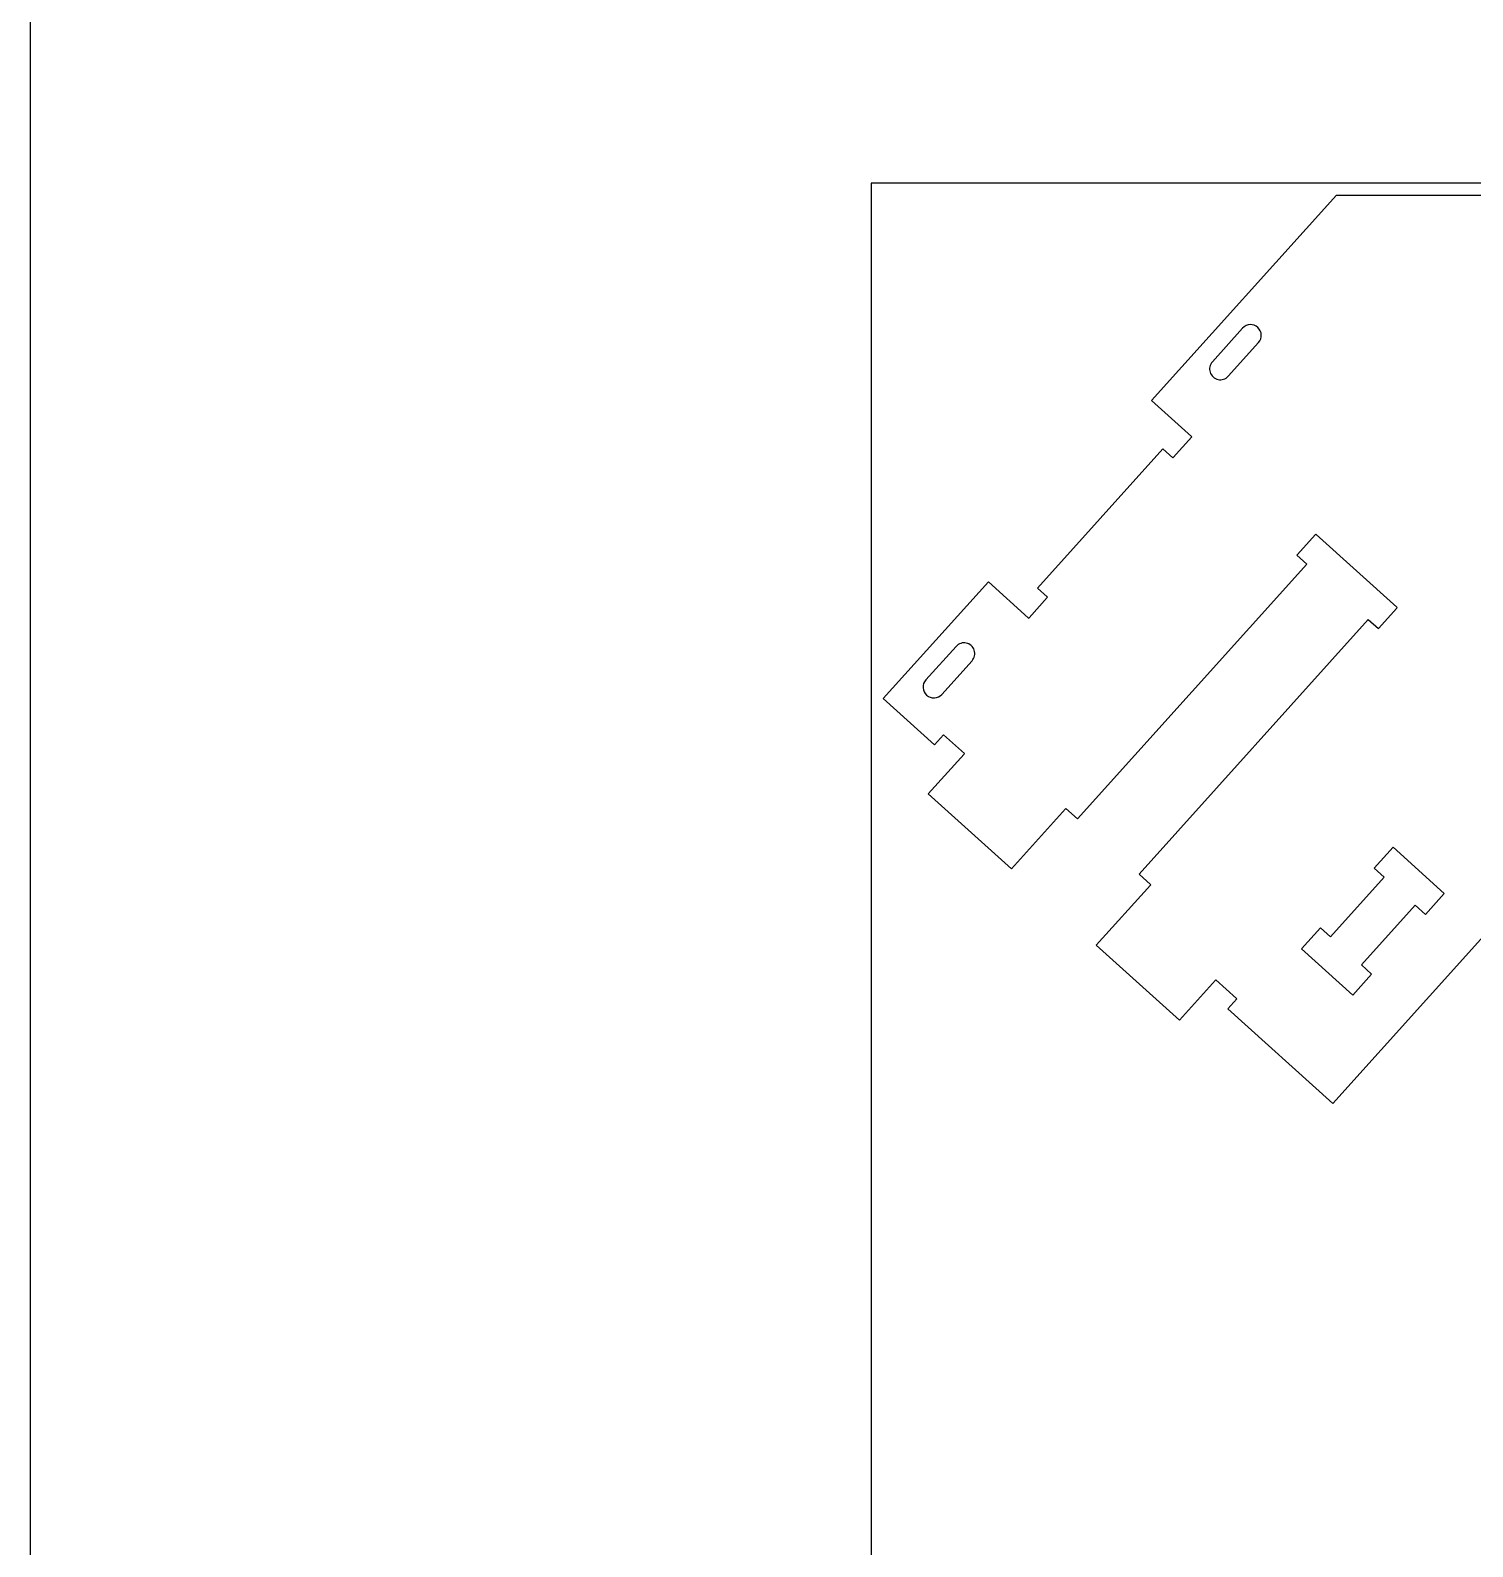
# Model space of a CAD drawing. Extents: x 0 to 4485, y 0 to 17041.
# Drawn here: x 0 to 638, y 11293 to 11963 of the extents above; entities that cross this region are included whole.
import ezdxf

# ---------------------------------------------------------------- set-up
doc = ezdxf.new("R2010")
doc.units = 0
for name, color, linetype in [('0_SHEET_SPRUCEPLY_2440X122', 1, 'CONTINUOUS'), ('3_ANYTOOL_CUTTHROUGH_INSID', 4, 'CONTINUOUS'), ('4_ANYTOOL_CUTTHROUGH_OUTSI', 5, 'CONTINUOUS'), ('DONOTCUT', 7, 'CONTINUOUS')]:
    doc.layers.add(name, color=color, linetype=linetype)

msp = doc.modelspace()

# ---------------------------------------------------------------- linework, layer by layer
at = {"layer": '0_SHEET_SPRUCEPLY_2440X122'}
msp.add_lwpolyline([(371.7, 11895.62), (371.7, 10675.62), (2811.7, 10675.62), (2811.7, 11895.62)], close=True, dxfattribs=at)
at = {"layer": '3_ANYTOOL_CUTTHROUGH_INSID', "color": 4}
for points in [[(522.6, 11816.63, 1), (529.66, 11810.27), (543.04, 11825.14, 1), (535.98, 11831.49)], [(409.3, 11690.8), (395.92, 11675.94, 1), (402.98, 11669.58), (416.36, 11684.45, 1)]]:
    msp.add_lwpolyline(points, format="xyb", close=True, dxfattribs=at)
msp.add_lwpolyline([(584.67, 11536.6), (593.03, 11545.89), (588.57, 11549.91), (612.32, 11576.29), (616.78, 11572.27), (625.15, 11581.56), (602.48, 11601.97), (594.12, 11592.68), (598.58, 11588.67), (574.82, 11562.29), (570.36, 11566.3), (562, 11557.01)], close=True, dxfattribs=at)
at = {"layer": '4_ANYTOOL_CUTTHROUGH_OUTSI', "color": 5}
msp.add_lwpolyline([(683.97, 11608.78), (575.85, 11488.7), (529.4, 11530.52), (533.42, 11534.98), (533.23, 11535.15), (524.13, 11543.34), (523.96, 11543.16), (508.07, 11525.51), (471.28, 11558.63), (471.28, 11558.63), (495.2, 11585.2), (495.37, 11585.38), (495.18, 11585.55), (490.17, 11590.07), (591.54, 11702.65), (596, 11698.64), (604.2, 11707.74), (604.36, 11707.93), (604.18, 11708.1), (568.51, 11740.21), (568.32, 11740.38), (568.15, 11740.2), (560.12, 11731.28), (559.96, 11731.09), (564.42, 11727.08), (463.04, 11614.49), (457.84, 11619.17), (457.67, 11618.99), (433.75, 11592.42), (396.97, 11625.54), (412.86, 11643.19), (413.03, 11643.38), (403.74, 11651.74), (399.72, 11647.28), (377.06, 11667.69), (423.56, 11719.34), (441.21, 11703.45), (441.4, 11703.28), (441.56, 11703.47), (449.59, 11712.39), (449.76, 11712.57), (449.57, 11712.74), (445.3, 11716.59), (500.72, 11778.13), (505.18, 11774.12), (505.34, 11774.3), (513.54, 11783.41), (513.35, 11783.57), (495.7, 11799.47), (577.55, 11890.37), (658.15, 11890.37)], dxfattribs=at)
at = {"layer": 'DONOTCUT'}
msp.add_lwpolyline([(0, 0), (3183.41, 0), (3183.41, 13863.55), (0, 13863.55)], close=True, dxfattribs=at)

doc.saveas('drawing.dxf')
